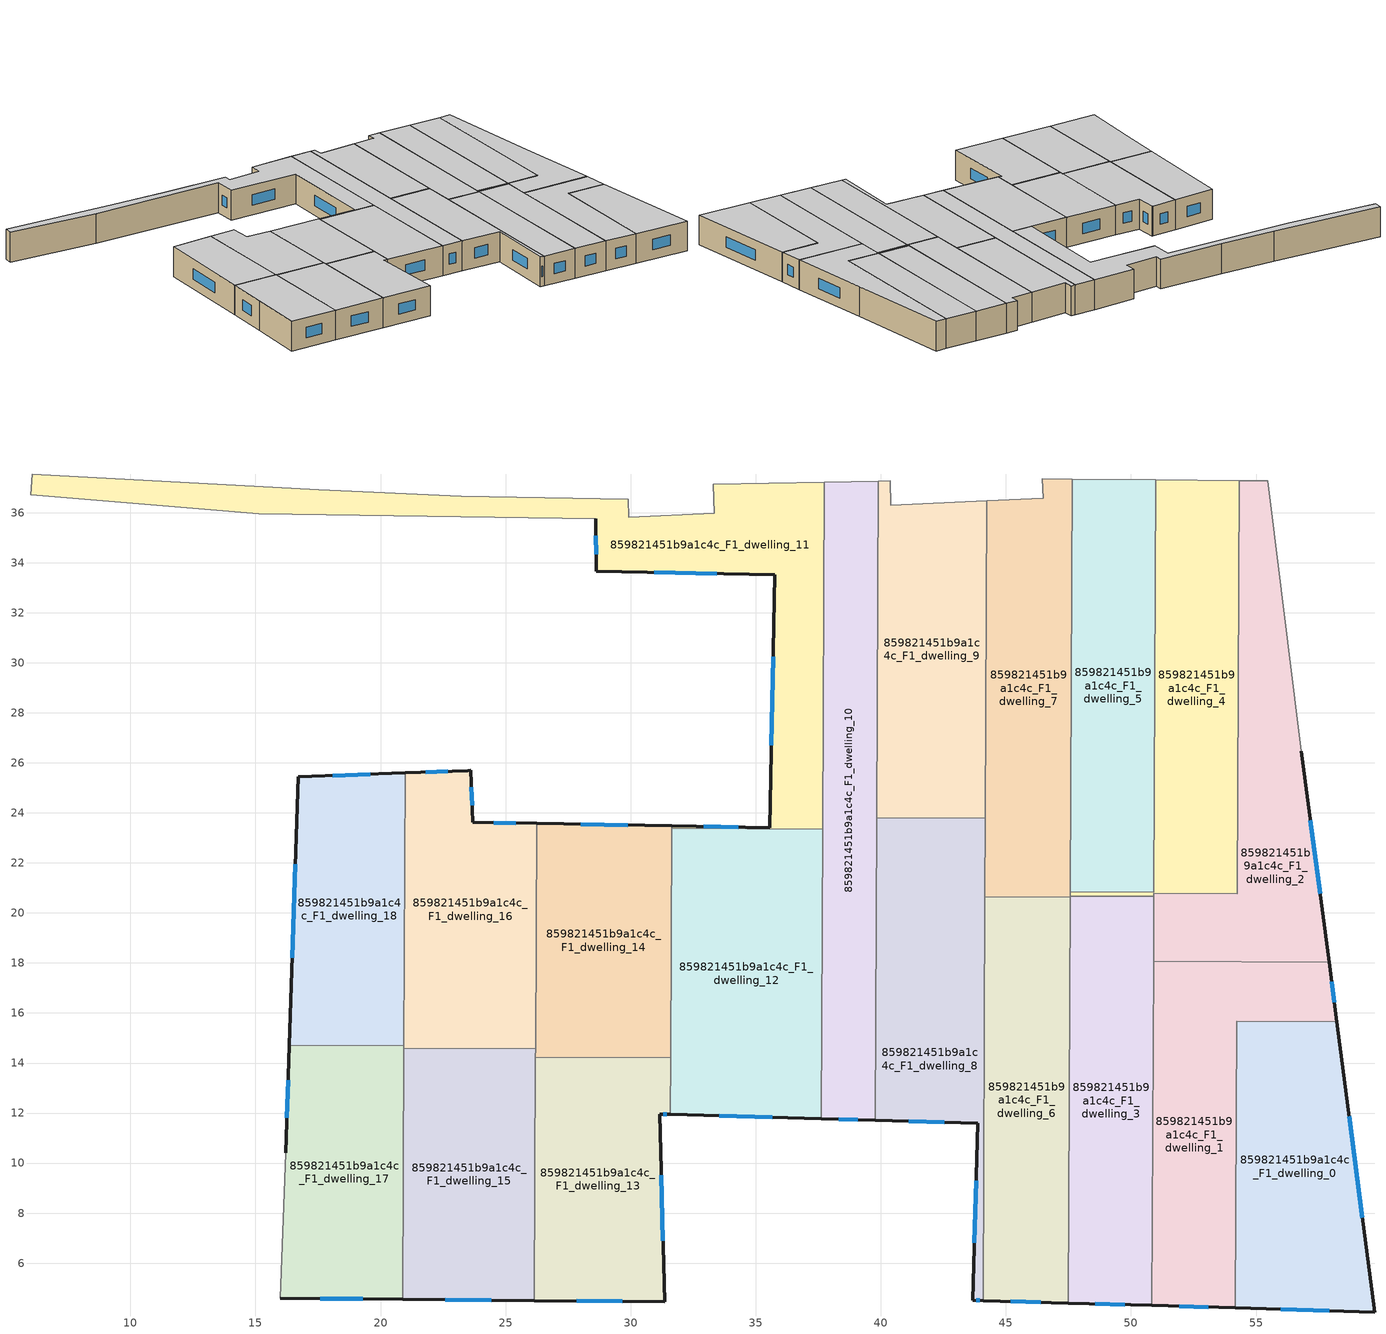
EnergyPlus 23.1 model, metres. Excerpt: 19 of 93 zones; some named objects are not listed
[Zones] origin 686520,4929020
859821451b9a1c4c_F1_dwelling_0
 floor to 859821451b9a1c4c_F0_dwelling_0 (EU_floor_Construction): 58.23,15.65 59.74,4.05 54.17,4.21 54.23,15.67 z3
 wall outside (EU_wall_Construction): 54.17,4.21 59.74,4.05 58.23,15.65 z3:6
 wall to 859821451b9a1c4c_F1_dwelling_1 (EU_wall_Construction): 58.23,15.65 54.23,15.67 54.17,4.21 z3:6
 window (EU_Window_Construction): 59.25,7.82 58.72,11.88 / 55.99,4.16 57.93,4.1 z3.98:5.02
 ceiling to 859821451b9a1c4c_F2_dwelling_0 (EU_floor_Construction): 59.74,4.05 58.23,15.65 54.23,15.67 54.17,4.21 z6
859821451b9a1c4c_F1_dwelling_1
 floor to 859821451b9a1c4c_F0_dwelling_1 (EU_floor_Construction): 57.92,18.03 58.23,15.65 54.23,15.67 54.17,4.21 50.84,4.31 50.9,18.06 z3
 wall outside (EU_wall_Construction): 50.84,4.31 54.17,4.21 / 58.23,15.65 57.92,18.03 z3:6
 wall to 859821451b9a1c4c_F1_dwelling_2 (EU_wall_Construction): 57.92,18.03 50.9,18.06 z3:6
 wall to 859821451b9a1c4c_F1_dwelling_3 (EU_wall_Construction): 50.9,18.06 50.84,4.31 z3:6
 window (EU_Window_Construction): 51.92,4.28 53.09,4.24 / 58.13,16.42 58.02,17.25 z3.98:5.02
 ceiling to 859821451b9a1c4c_F2_dwelling_1 (EU_floor_Construction): 54.17,4.21 54.23,15.67 58.23,15.65 57.92,18.03 50.9,18.06 50.84,4.31 z6
859821451b9a1c4c_F1_dwelling_10
 floor to 859821451b9a1c4c_F0_dwelling_10 (EU_floor_Construction): 39.9,37.26 39.78,11.71 37.62,11.77 37.74,37.22 z3
 wall outside (EU_wall_Construction): 37.62,11.77 39.78,11.71 z3:6
 wall adiabatic (EU_wall_Construction): 39.9,37.26 37.74,37.22 z3:6
 wall to 859821451b9a1c4c_F1_dwelling_9 (EU_wall_Construction): 39.84,23.81 39.9,37.26 z3:6
 wall to 859821451b9a1c4c_F1_dwelling_11 (EU_wall_Construction): 37.74,37.22 37.67,23.35 z3:6
 wall to 859821451b9a1c4c_F1_dwelling_12 (EU_wall_Construction): 37.67,23.35 37.62,11.77 z3:6
 wall to 859821451b9a1c4c_F1_dwelling_8 (EU_wall_Construction): 39.78,11.71 39.84,23.81 z3:6
 window (EU_Window_Construction): 38.32,11.75 39.07,11.73 z3.98:5.02
 ceiling to 859821451b9a1c4c_F2_dwelling_10 (EU_floor_Construction): 39.78,11.71 39.9,37.26 37.74,37.22 37.62,11.77 z6
859821451b9a1c4c_F1_dwelling_11
 floor to 859821451b9a1c4c_F0_dwelling_11 (EU_floor_Construction): 37.74,37.22 37.67,23.35 31.64,23.38 31.64,23.48 35.57,23.41 35.76,33.53 28.63,33.66 28.6,35.77 15.13,35.97 6.02,36.73 6.08,37.55 17.53,36.93 23.24,36.66 29.9,36.54 29.92,35.83 33.34,35.99 33.3,37.13 z3
 wall outside (EU_wall_Construction): 28.6,35.77 28.63,33.66 35.76,33.53 35.57,23.41 31.64,23.48 z3:6
 wall adiabatic (EU_wall_Construction): 37.74,37.22 33.3,37.13 33.34,35.99 29.92,35.83 29.9,36.54 23.24,36.66 17.53,36.93 6.08,37.55 6.02,36.73 15.13,35.97 28.6,35.77 z3:6
 wall to 859821451b9a1c4c_F1_dwelling_12 (EU_wall_Construction): 31.64,23.38 37.67,23.35 z3:6
 wall to 859821451b9a1c4c_F1_dwelling_14 (EU_wall_Construction): 31.64,23.48 31.64,23.38 z3:6
 window (EU_Window_Construction): 34.29,23.43 32.92,23.46 / 35.69,30.24 35.63,26.7 / 30.94,33.61 33.44,33.57 / 28.61,35.08 28.62,34.34 z3.98:5.02
 ceiling to 859821451b9a1c4c_F2_dwelling_11 (EU_floor_Construction): 37.67,23.35 37.74,37.22 33.3,37.13 33.34,35.99 29.92,35.83 29.9,36.54 23.24,36.66 17.53,36.93 6.08,37.55 6.02,36.73 15.13,35.97 28.6,35.77 28.63,33.66 35.76,33.53 35.57,23.41 31.64,23.48 31.64,23.38 z6
859821451b9a1c4c_F1_dwelling_12
 floor to 859821451b9a1c4c_F0_dwelling_12 (EU_floor_Construction): 37.67,23.35 37.62,11.77 31.59,11.94 31.64,23.38 z3
 wall outside (EU_wall_Construction): 31.59,11.94 37.62,11.77 z3:6
 wall to 859821451b9a1c4c_F1_dwelling_14 (EU_wall_Construction): 31.64,23.38 31.6,14.21 z3:6
 wall to 859821451b9a1c4c_F1_dwelling_13 (EU_wall_Construction): 31.6,14.21 31.59,11.94 z3:6
 window (EU_Window_Construction): 33.55,11.89 35.66,11.83 z3.98:5.02
 ceiling to 859821451b9a1c4c_F2_dwelling_12 (EU_floor_Construction): 37.62,11.77 37.67,23.35 31.64,23.38 31.59,11.94 z6
859821451b9a1c4c_F1_dwelling_13
 floor to 859821451b9a1c4c_F0_dwelling_13 (EU_floor_Construction): 31.6,14.21 31.59,11.94 31.16,11.96 31.36,4.46 26.15,4.5 26.19,14.24 z3
 wall outside (EU_wall_Construction): 26.15,4.5 31.36,4.46 31.16,11.96 31.59,11.94 z3:6
 wall to 859821451b9a1c4c_F1_dwelling_14 (EU_wall_Construction): 31.6,14.21 26.19,14.24 z3:6
 wall to 859821451b9a1c4c_F1_dwelling_15 (EU_wall_Construction): 26.19,14.24 26.15,4.5 z3:6
 window (EU_Window_Construction): 31.29,6.9 31.22,9.52 / 27.84,4.49 29.66,4.47 / 31.3,11.95 31.45,11.95 z3.98:5.02
 ceiling to 859821451b9a1c4c_F2_dwelling_13 (EU_floor_Construction): 31.36,4.46 31.16,11.96 31.59,11.94 31.6,14.21 26.19,14.24 26.15,4.5 z6
859821451b9a1c4c_F1_dwelling_14
 floor to 859821451b9a1c4c_F0_dwelling_14 (EU_floor_Construction): 31.64,23.48 31.6,14.21 26.19,14.24 26.24,23.58 z3
 wall outside (EU_wall_Construction): 31.64,23.48 26.24,23.58 z3:6
 wall to 859821451b9a1c4c_F1_dwelling_16 (EU_wall_Construction): 26.24,23.58 26.2,14.57 z3:6
 wall to 859821451b9a1c4c_F1_dwelling_15 (EU_wall_Construction): 26.2,14.57 26.19,14.24 z3:6
 window (EU_Window_Construction): 29.89,23.51 28,23.55 z3.98:5.02
 ceiling to 859821451b9a1c4c_F2_dwelling_14 (EU_floor_Construction): 31.6,14.21 31.64,23.48 26.24,23.58 26.19,14.24 z6
859821451b9a1c4c_F1_dwelling_15
 floor to 859821451b9a1c4c_F0_dwelling_15 (EU_floor_Construction): 26.2,14.57 26.15,4.5 20.88,4.55 20.93,14.6 z3
 wall outside (EU_wall_Construction): 20.88,4.55 26.15,4.5 z3:6
 wall to 859821451b9a1c4c_F1_dwelling_16 (EU_wall_Construction): 26.2,14.57 20.93,14.6 z3:6
 wall to 859821451b9a1c4c_F1_dwelling_17 (EU_wall_Construction): 20.93,14.6 20.88,4.55 z3:6
 window (EU_Window_Construction): 22.59,4.54 24.43,4.52 z3.98:5.02
 ceiling to 859821451b9a1c4c_F2_dwelling_15 (EU_floor_Construction): 26.15,4.5 26.2,14.57 20.93,14.6 20.88,4.55 z6
859821451b9a1c4c_F1_dwelling_16
 floor to 859821451b9a1c4c_F0_dwelling_16 (EU_floor_Construction): 26.24,23.58 26.2,14.57 20.93,14.6 20.98,25.6 23.49,25.69 23.61,25.7 23.69,23.63 z3
 wall outside (EU_wall_Construction): 26.24,23.58 23.69,23.63 23.61,25.7 23.49,25.69 20.98,25.6 z3:6
 wall to 859821451b9a1c4c_F1_dwelling_18 (EU_wall_Construction): 20.98,25.6 20.93,14.69 z3:6
 wall to 859821451b9a1c4c_F1_dwelling_17 (EU_wall_Construction): 20.93,14.69 20.93,14.6 z3:6
 window (EU_Window_Construction): 23.66,24.3 23.63,25.02 / 25.41,23.6 24.52,23.61 / 22.68,25.66 21.8,25.63 z3.98:5.02
 ceiling to 859821451b9a1c4c_F2_dwelling_16 (EU_floor_Construction): 26.2,14.57 26.24,23.58 23.69,23.63 23.61,25.7 23.49,25.69 20.98,25.6 20.93,14.6 z6
859821451b9a1c4c_F1_dwelling_17
 floor to 859821451b9a1c4c_F0_dwelling_17 (EU_floor_Construction): 20.93,14.69 20.88,4.55 16,4.6 16.21,10.42 16.35,14.71 z3
 wall outside (EU_wall_Construction): 16.35,14.71 16.21,10.42 / 16,4.6 20.88,4.55 z3:6
 wall adiabatic (EU_wall_Construction): 16.21,10.42 16,4.6 z3:6
 wall to 859821451b9a1c4c_F1_dwelling_18 (EU_wall_Construction): 20.93,14.69 16.35,14.71 z3:6
 window (EU_Window_Construction): 16.3,13.32 16.25,11.81 / 17.58,4.58 19.29,4.57 z3.98:5.02
 ceiling to 859821451b9a1c4c_F2_dwelling_17 (EU_floor_Construction): 20.88,4.55 20.93,14.69 16.35,14.71 16.21,10.42 16,4.6 z6
859821451b9a1c4c_F1_dwelling_18
 floor to 859821451b9a1c4c_F0_dwelling_18 (EU_floor_Construction): 20.98,25.6 20.93,14.69 16.35,14.71 16.71,25.44 z3
 wall outside (EU_wall_Construction): 20.98,25.6 16.71,25.44 16.35,14.71 z3:6
 window (EU_Window_Construction): 16.59,21.95 16.47,18.2 / 19.59,25.55 18.1,25.49 z3.98:5.02
 ceiling to 859821451b9a1c4c_F2_dwelling_18 (EU_floor_Construction): 20.93,14.69 20.98,25.6 16.71,25.44 16.35,14.71 z6
859821451b9a1c4c_F1_dwelling_2
 floor to 859821451b9a1c4c_F0_dwelling_2 (EU_floor_Construction): 55.47,37.27 56.82,26.46 57.92,18.03 50.9,18.06 50.92,20.79 54.25,20.77 54.33,37.28 z3
 wall outside (EU_wall_Construction): 57.92,18.03 56.82,26.46 z3:6
 wall to 859821451b9a1c4c_F1_dwelling_4 (EU_wall_Construction): 54.33,37.28 54.25,20.84 54.25,20.79 54.25,20.77 50.92,20.79 50.92,20.66 z3:6
 wall adiabatic (EU_wall_Construction): 56.82,26.46 55.47,37.27 54.33,37.28 z3:6
 wall to 859821451b9a1c4c_F1_dwelling_3 (EU_wall_Construction): 50.92,20.66 50.9,18.06 z3:6
 window (EU_Window_Construction): 57.56,20.77 57.17,23.72 z3.98:5.02
 ceiling to 859821451b9a1c4c_F2_dwelling_2 (EU_floor_Construction): 57.92,18.03 56.82,26.46 55.47,37.27 54.33,37.28 54.25,20.77 50.92,20.79 50.9,18.06 z6
859821451b9a1c4c_F1_dwelling_3
 floor to 859821451b9a1c4c_F0_dwelling_3 (EU_floor_Construction): 50.92,20.66 50.84,4.31 47.49,4.41 47.57,20.67 z3
 wall outside (EU_wall_Construction): 47.49,4.41 50.84,4.31 z3:6
 wall to 859821451b9a1c4c_F1_dwelling_4 (EU_wall_Construction): 50.92,20.66 47.57,20.67 z3:6
 wall to 859821451b9a1c4c_F1_dwelling_6 (EU_wall_Construction): 47.57,20.63 47.49,4.41 z3:6
 wall to 859821451b9a1c4c_F1_dwelling_7 (EU_wall_Construction): 47.57,20.67 47.57,20.63 z3:6
 window (EU_Window_Construction): 48.58,4.37 49.75,4.34 z3.98:5.02
 ceiling to 859821451b9a1c4c_F2_dwelling_3 (EU_floor_Construction): 50.84,4.31 50.92,20.66 47.57,20.67 47.49,4.41 z6
859821451b9a1c4c_F1_dwelling_4
 floor to 859821451b9a1c4c_F0_dwelling_4 (EU_floor_Construction): 54.33,37.28 54.26,20.84 54.25,20.79 54.25,20.77 50.92,20.79 50.92,20.66 47.57,20.67 47.57,20.85 50.92,20.83 50.92,20.86 51,37.31 z3
 wall to 859821451b9a1c4c_F1_dwelling_5 (EU_wall_Construction): 51,37.31 50.92,20.86 50.92,20.83 47.57,20.85 z3:6
 wall adiabatic (EU_wall_Construction): 54.33,37.28 51,37.31 z3:6
 wall to 859821451b9a1c4c_F1_dwelling_7 (EU_wall_Construction): 47.57,20.85 47.57,20.67 z3:6
 ceiling to 859821451b9a1c4c_F2_dwelling_4 (EU_floor_Construction): 54.25,20.77 54.25,20.79 54.26,20.84 54.33,37.28 51,37.31 50.92,20.86 50.92,20.83 47.57,20.85 47.57,20.67 50.92,20.66 50.92,20.79 z6
859821451b9a1c4c_F1_dwelling_5
 floor to 859821451b9a1c4c_F0_dwelling_5 (EU_floor_Construction): 51,37.31 50.92,20.83 47.57,20.85 47.65,37.34 z3
 wall adiabatic (EU_wall_Construction): 51,37.31 47.65,37.34 z3:6
 wall to 859821451b9a1c4c_F1_dwelling_7 (EU_wall_Construction): 47.65,37.34 47.57,20.85 z3:6
 ceiling to 859821451b9a1c4c_F2_dwelling_5 (EU_floor_Construction): 50.92,20.83 51,37.31 47.65,37.34 47.57,20.85 z6
859821451b9a1c4c_F1_dwelling_6
 floor to 859821451b9a1c4c_F0_dwelling_6 (EU_floor_Construction): 47.57,20.63 47.49,4.41 44.08,4.5 44.16,20.64 z3
 wall outside (EU_wall_Construction): 44.08,4.5 47.49,4.41 z3:6
 wall to 859821451b9a1c4c_F1_dwelling_8 (EU_wall_Construction): 44.16,20.64 44.08,4.5 z3:6
 wall to 859821451b9a1c4c_F1_dwelling_7 (EU_wall_Construction): 47.57,20.63 44.16,20.64 z3:6
 window (EU_Window_Construction): 45.19,4.47 46.38,4.44 z3.98:5.02
 ceiling to 859821451b9a1c4c_F2_dwelling_6 (EU_floor_Construction): 47.49,4.41 47.57,20.63 44.16,20.64 44.08,4.5 z6
859821451b9a1c4c_F1_dwelling_7
 floor to 859821451b9a1c4c_F0_dwelling_7 (EU_floor_Construction): 47.65,37.34 47.57,20.63 44.16,20.64 44.24,36.48 46.5,36.59 46.46,37.35 z3
 wall adiabatic (EU_wall_Construction): 47.65,37.34 46.46,37.35 46.5,36.59 44.24,36.48 z3:6
 wall to 859821451b9a1c4c_F1_dwelling_9 (EU_wall_Construction): 44.24,36.48 44.18,23.79 z3:6
 wall to 859821451b9a1c4c_F1_dwelling_8 (EU_wall_Construction): 44.18,23.79 44.16,20.64 z3:6
 ceiling to 859821451b9a1c4c_F2_dwelling_7 (EU_floor_Construction): 47.57,20.63 47.65,37.34 46.46,37.35 46.5,36.59 44.24,36.48 44.16,20.64 z6
859821451b9a1c4c_F1_dwelling_8
 floor to 859821451b9a1c4c_F0_dwelling_8 (EU_floor_Construction): 44.18,23.79 44.08,4.5 43.68,4.52 43.88,11.59 39.78,11.71 39.84,23.81 z3
 wall outside (EU_wall_Construction): 39.78,11.71 43.88,11.59 43.68,4.52 44.08,4.5 z3:6
 wall to 859821451b9a1c4c_F1_dwelling_9 (EU_wall_Construction): 44.18,23.79 39.84,23.81 z3:6
 window (EU_Window_Construction): 43.81,4.51 43.95,4.51 / 43.81,9.29 43.74,6.82 / 41.11,11.67 42.54,11.63 z3.98:5.02
 ceiling to 859821451b9a1c4c_F2_dwelling_8 (EU_floor_Construction): 44.08,4.5 44.18,23.79 39.84,23.81 39.78,11.71 43.88,11.59 43.68,4.52 z6
859821451b9a1c4c_F1_dwelling_9
 floor to 859821451b9a1c4c_F0_dwelling_9 (EU_floor_Construction): 44.24,36.48 44.18,23.79 39.84,23.81 39.9,37.26 40.37,37.27 40.41,36.31 z3
 wall adiabatic (EU_wall_Construction): 44.24,36.48 40.41,36.31 40.37,37.27 39.9,37.26 z3:6
 ceiling to 859821451b9a1c4c_F2_dwelling_9 (EU_floor_Construction): 44.18,23.79 44.24,36.48 40.41,36.31 40.37,37.27 39.9,37.26 39.84,23.81 z6
[Building]
EU S2 Campaign: North Axis=0; Terrain=City; Solar Distribution=FullExterior
[Site:Location]
Bologna: Latitude=44.5; Longitude=11.25; Time Zone=1; Elevation=37
[SizingPeriod:WeatherFileDays]
AnnualSizingPeriod: Begin Month=1; Begin Day of Month=1; End Month=12; End Day of Month=31; Day of Week for Start Day=Monday; Use Weather File Daylight Saving Period=No; Use Weather File Rain and Snow Indicators=No
[MATERIAL]
EU_InternalMass_Material: Roughness=MediumRough; Thickness=0.1; Conductivity=1; Density=1800; Specific Heat=900; Thermal Absorptance=0.9; Solar Absorptance=0.7; Visible Absorptance=0.7
[MATERIAL:NOMASS] Roughness=MediumRough; Thermal Absorptance=0.9; Solar Absorptance=0.7; Visible Absorptance=0.7
Name | Thermal Resistance
EU_wall_NoMass | 0.905828
EU_floor_NoMass | 0.67114
[WINDOWMATERIAL:SIMPLEGLAZINGSYSTEM]
EU_Window_SimpleGlazing: UFactor=4.52486; Solar Heat Gain Coefficient=0.85; Visible Transmittance=0.85
[CONSTRUCTION]
EU_wall_Construction: EU_wall_NoMass
EU_floor_Construction: EU_floor_NoMass
EU_Window_Construction: EU_Window_SimpleGlazing
EU_InternalMass_Construction: EU_InternalMass_Material
[ZONE] Type=1; Multiplier=1; Ceiling Height=autocalculate; Floor Area=autocalculate; Part of Total Floor Area=Yes
Name | Volume
859821451b9a1c4c_F1_dwelling_0 | 165.388
859821451b9a1c4c_F1_dwelling_1 | 165.373
859821451b9a1c4c_F1_dwelling_10 | 165.398
859821451b9a1c4c_F1_dwelling_11 | 208.104
859821451b9a1c4c_F1_dwelling_12 | 208.091
859821451b9a1c4c_F1_dwelling_13 | 150.912
859821451b9a1c4c_F1_dwelling_14 | 150.915
859821451b9a1c4c_F1_dwelling_15; 859821451b9a1c4c_F1_dwelling_16 | 158.894
859821451b9a1c4c_F1_dwelling_17 | 143.657
859821451b9a1c4c_F1_dwelling_18 | 143.644
859821451b9a1c4c_F1_dwelling_2 | 165.371
859821451b9a1c4c_F1_dwelling_3 | 163.69
859821451b9a1c4c_F1_dwelling_4 | 167.109
859821451b9a1c4c_F1_dwelling_5 | 165.433
859821451b9a1c4c_F1_dwelling_6 | 165.386
859821451b9a1c4c_F1_dwelling_7 | 165.385
859821451b9a1c4c_F1_dwelling_8 | 165.344
859821451b9a1c4c_F1_dwelling_9 | 165.352
[INTERNALMASS] Construction=EU_InternalMass_Construction
Name | Zone or ZoneList | Surface Area
859821451b9a1c4c_F1_dwelling_0_EU_InternalMass | 859821451b9a1c4c_F1_dwelling_0 | 55.13
859821451b9a1c4c_F1_dwelling_1_EU_InternalMass | 859821451b9a1c4c_F1_dwelling_1 | 55.1241
859821451b9a1c4c_F1_dwelling_2_EU_InternalMass | 859821451b9a1c4c_F1_dwelling_2 | 55.1259
859821451b9a1c4c_F1_dwelling_3_EU_InternalMass | 859821451b9a1c4c_F1_dwelling_3 | 54.564
859821451b9a1c4c_F1_dwelling_4_EU_InternalMass | 859821451b9a1c4c_F1_dwelling_4 | 55.7047
859821451b9a1c4c_F1_dwelling_5_EU_InternalMass | 859821451b9a1c4c_F1_dwelling_5 | 55.1441
859821451b9a1c4c_F1_dwelling_6_EU_InternalMass | 859821451b9a1c4c_F1_dwelling_6 | 55.1273
859821451b9a1c4c_F1_dwelling_7_EU_InternalMass | 859821451b9a1c4c_F1_dwelling_7 | 55.1279
859821451b9a1c4c_F1_dwelling_8_EU_InternalMass | 859821451b9a1c4c_F1_dwelling_8 | 55.1135
859821451b9a1c4c_F1_dwelling_9_EU_InternalMass | 859821451b9a1c4c_F1_dwelling_9 | 55.1188
859821451b9a1c4c_F1_dwelling_10_EU_InternalMass | 859821451b9a1c4c_F1_dwelling_10 | 55.1325
859821451b9a1c4c_F1_dwelling_11_EU_InternalMass | 859821451b9a1c4c_F1_dwelling_11 | 69.3704
859821451b9a1c4c_F1_dwelling_12_EU_InternalMass | 859821451b9a1c4c_F1_dwelling_12 | 69.3626
859821451b9a1c4c_F1_dwelling_13_EU_InternalMass | 859821451b9a1c4c_F1_dwelling_13 | 50.3023
859821451b9a1c4c_F1_dwelling_14_EU_InternalMass | 859821451b9a1c4c_F1_dwelling_14 | 50.304
859821451b9a1c4c_F1_dwelling_15_EU_InternalMass | 859821451b9a1c4c_F1_dwelling_15 | 52.9618
859821451b9a1c4c_F1_dwelling_16_EU_InternalMass | 859821451b9a1c4c_F1_dwelling_16 | 52.9648
859821451b9a1c4c_F1_dwelling_17_EU_InternalMass | 859821451b9a1c4c_F1_dwelling_17 | 47.8863
859821451b9a1c4c_F1_dwelling_18_EU_InternalMass | 859821451b9a1c4c_F1_dwelling_18 | 47.8806
[OTHEREQUIPMENT] Fuel Type=Electricity; Design Level Calculation Method=Watts/Area; Power per Zone Floor Area=1; Fraction Latent=0; Fraction Radiant=0; Fraction Lost=0; Carbon Dioxide Generation Rate=0; EndUse Subcategory=EU_Step8_InternalGains
Name | Zone or ZoneList or Space or SpaceList | Schedule
EU_Step8_InternalGain_859821451b9a1c4c_F1_dwelling_0_f000 | 859821451b9a1c4c_F1_dwelling_0 | EU_Step8_GainSchedule_859821451b9a1c4c_F1_dwelling_0_f000
EU_Step8_InternalGain_859821451b9a1c4c_F1_dwelling_1_f000 | 859821451b9a1c4c_F1_dwelling_1 | EU_Step8_GainSchedule_859821451b9a1c4c_F1_dwelling_1_f000
EU_Step8_InternalGain_859821451b9a1c4c_F1_dwelling_2_f000 | 859821451b9a1c4c_F1_dwelling_2 | EU_Step8_GainSchedule_859821451b9a1c4c_F1_dwelling_2_f000
EU_Step8_InternalGain_859821451b9a1c4c_F1_dwelling_3_f000 | 859821451b9a1c4c_F1_dwelling_3 | EU_Step8_GainSchedule_859821451b9a1c4c_F1_dwelling_3_f000
EU_Step8_InternalGain_859821451b9a1c4c_F1_dwelling_4_f000 | 859821451b9a1c4c_F1_dwelling_4 | EU_Step8_GainSchedule_859821451b9a1c4c_F1_dwelling_4_f000
EU_Step8_InternalGain_859821451b9a1c4c_F1_dwelling_5_f000 | 859821451b9a1c4c_F1_dwelling_5 | EU_Step8_GainSchedule_859821451b9a1c4c_F1_dwelling_5_f000
EU_Step8_InternalGain_859821451b9a1c4c_F1_dwelling_6_f000 | 859821451b9a1c4c_F1_dwelling_6 | EU_Step8_GainSchedule_859821451b9a1c4c_F1_dwelling_6_f000
EU_Step8_InternalGain_859821451b9a1c4c_F1_dwelling_7_f000 | 859821451b9a1c4c_F1_dwelling_7 | EU_Step8_GainSchedule_859821451b9a1c4c_F1_dwelling_7_f000
EU_Step8_InternalGain_859821451b9a1c4c_F1_dwelling_8_f000 | 859821451b9a1c4c_F1_dwelling_8 | EU_Step8_GainSchedule_859821451b9a1c4c_F1_dwelling_8_f000
EU_Step8_InternalGain_859821451b9a1c4c_F1_dwelling_9_f000 | 859821451b9a1c4c_F1_dwelling_9 | EU_Step8_GainSchedule_859821451b9a1c4c_F1_dwelling_9_f000
EU_Step8_InternalGain_859821451b9a1c4c_F1_dwelling_10_f000 | 859821451b9a1c4c_F1_dwelling_10 | EU_Step8_GainSchedule_859821451b9a1c4c_F1_dwelling_10_f000
EU_Step8_InternalGain_859821451b9a1c4c_F1_dwelling_11_f000 | 859821451b9a1c4c_F1_dwelling_11 | EU_Step8_GainSchedule_859821451b9a1c4c_F1_dwelling_11_f000
EU_Step8_InternalGain_859821451b9a1c4c_F1_dwelling_12_f000 | 859821451b9a1c4c_F1_dwelling_12 | EU_Step8_GainSchedule_859821451b9a1c4c_F1_dwelling_12_f000
EU_Step8_InternalGain_859821451b9a1c4c_F1_dwelling_13_f000 | 859821451b9a1c4c_F1_dwelling_13 | EU_Step8_GainSchedule_859821451b9a1c4c_F1_dwelling_13_f000
EU_Step8_InternalGain_859821451b9a1c4c_F1_dwelling_14_f000 | 859821451b9a1c4c_F1_dwelling_14 | EU_Step8_GainSchedule_859821451b9a1c4c_F1_dwelling_14_f000
EU_Step8_InternalGain_859821451b9a1c4c_F1_dwelling_15_f000 | 859821451b9a1c4c_F1_dwelling_15 | EU_Step8_GainSchedule_859821451b9a1c4c_F1_dwelling_15_f000
EU_Step8_InternalGain_859821451b9a1c4c_F1_dwelling_16_f000 | 859821451b9a1c4c_F1_dwelling_16 | EU_Step8_GainSchedule_859821451b9a1c4c_F1_dwelling_16_f000
EU_Step8_InternalGain_859821451b9a1c4c_F1_dwelling_17_f000 | 859821451b9a1c4c_F1_dwelling_17 | EU_Step8_GainSchedule_859821451b9a1c4c_F1_dwelling_17_f000
EU_Step8_InternalGain_859821451b9a1c4c_F1_dwelling_18_f000 | 859821451b9a1c4c_F1_dwelling_18 | EU_Step8_GainSchedule_859821451b9a1c4c_F1_dwelling_18_f000
[ZONEVENTILATION:DESIGNFLOWRATE] Schedule=EU_AlwaysOn; Design Flow Rate Calculation Method=AirChanges/Hour; Air Changes per Hour=0.73129; Ventilation Type=Natural; Fan Pressure Rise=0; Fan Total Efficiency=1; Constant Term Coefficient=1; Temperature Term Coefficient=0; Velocity Term Coefficient=0; Velocity Squared Term Coefficient=0; Minimum Indoor Temperature=-100; Maximum Indoor Temperature=100; Delta Temperature=-100; Minimum Outdoor Temperature=-100; Maximum Outdoor Temperature=100; Maximum Wind Speed=40
Name | Zone or ZoneList or Space or SpaceList
EU_ConstantAir_859821451b9a1c4c_F1_dwelling_0 | 859821451b9a1c4c_F1_dwelling_0
EU_ConstantAir_859821451b9a1c4c_F1_dwelling_1 | 859821451b9a1c4c_F1_dwelling_1
EU_ConstantAir_859821451b9a1c4c_F1_dwelling_2 | 859821451b9a1c4c_F1_dwelling_2
EU_ConstantAir_859821451b9a1c4c_F1_dwelling_3 | 859821451b9a1c4c_F1_dwelling_3
EU_ConstantAir_859821451b9a1c4c_F1_dwelling_4 | 859821451b9a1c4c_F1_dwelling_4
EU_ConstantAir_859821451b9a1c4c_F1_dwelling_5 | 859821451b9a1c4c_F1_dwelling_5
EU_ConstantAir_859821451b9a1c4c_F1_dwelling_6 | 859821451b9a1c4c_F1_dwelling_6
EU_ConstantAir_859821451b9a1c4c_F1_dwelling_7 | 859821451b9a1c4c_F1_dwelling_7
EU_ConstantAir_859821451b9a1c4c_F1_dwelling_8 | 859821451b9a1c4c_F1_dwelling_8
EU_ConstantAir_859821451b9a1c4c_F1_dwelling_9 | 859821451b9a1c4c_F1_dwelling_9
EU_ConstantAir_859821451b9a1c4c_F1_dwelling_10 | 859821451b9a1c4c_F1_dwelling_10
EU_ConstantAir_859821451b9a1c4c_F1_dwelling_11 | 859821451b9a1c4c_F1_dwelling_11
EU_ConstantAir_859821451b9a1c4c_F1_dwelling_12 | 859821451b9a1c4c_F1_dwelling_12
EU_ConstantAir_859821451b9a1c4c_F1_dwelling_13 | 859821451b9a1c4c_F1_dwelling_13
EU_ConstantAir_859821451b9a1c4c_F1_dwelling_14 | 859821451b9a1c4c_F1_dwelling_14
EU_ConstantAir_859821451b9a1c4c_F1_dwelling_15 | 859821451b9a1c4c_F1_dwelling_15
EU_ConstantAir_859821451b9a1c4c_F1_dwelling_16 | 859821451b9a1c4c_F1_dwelling_16
EU_ConstantAir_859821451b9a1c4c_F1_dwelling_17 | 859821451b9a1c4c_F1_dwelling_17
EU_ConstantAir_859821451b9a1c4c_F1_dwelling_18 | 859821451b9a1c4c_F1_dwelling_18
[HVACTEMPLATE:ZONE:IDEALLOADSAIRSYSTEM] System Availability Schedule=EU_AlwaysOn; Maximum Heating Supply Air Temperature=50; Minimum Cooling Supply Air Temperature=13; Maximum Heating Supply Air Humidity Ratio=0.0156; Minimum Cooling Supply Air Humidity Ratio=0.0077; Heating Limit=NoLimit; Cooling Limit=NoLimit; Heating Availability Schedule=EU_AlwaysOn; Cooling Availability Schedule=EU_CoolingOff; Dehumidification Control Type=ConstantSensibleHeatRatio; Cooling Sensible Heat Ratio=0.7; Dehumidification Setpoint=60; Humidification Control Type=None; Humidification Setpoint=30; Outdoor Air Method=None; Outdoor Air Flow Rate per Person=0.00944; Outdoor Air Flow Rate per Zone Floor Area=0; Outdoor Air Flow Rate per Zone=0; Demand Controlled Ventilation Type=None; Outdoor Air Economizer Type=NoEconomizer; Heat Recovery Type=None; Sensible Heat Recovery Effectiveness=0.7; Latent Heat Recovery Effectiveness=0.65
Name | Template Thermostat
859821451b9a1c4c_F1_dwelling_0 | EU_HeatOnly_859821451b9a1c4c_F1_dwelling_0
859821451b9a1c4c_F1_dwelling_1 | EU_HeatOnly_859821451b9a1c4c_F1_dwelling_1
859821451b9a1c4c_F1_dwelling_2 | EU_HeatOnly_859821451b9a1c4c_F1_dwelling_2
859821451b9a1c4c_F1_dwelling_3 | EU_HeatOnly_859821451b9a1c4c_F1_dwelling_3
859821451b9a1c4c_F1_dwelling_4 | EU_HeatOnly_859821451b9a1c4c_F1_dwelling_4
859821451b9a1c4c_F1_dwelling_5 | EU_HeatOnly_859821451b9a1c4c_F1_dwelling_5
859821451b9a1c4c_F1_dwelling_6 | EU_HeatOnly_859821451b9a1c4c_F1_dwelling_6
859821451b9a1c4c_F1_dwelling_7 | EU_HeatOnly_859821451b9a1c4c_F1_dwelling_7
859821451b9a1c4c_F1_dwelling_8 | EU_HeatOnly_859821451b9a1c4c_F1_dwelling_8
859821451b9a1c4c_F1_dwelling_9 | EU_HeatOnly_859821451b9a1c4c_F1_dwelling_9
859821451b9a1c4c_F1_dwelling_10 | EU_HeatOnly_859821451b9a1c4c_F1_dwelling_10
859821451b9a1c4c_F1_dwelling_11 | EU_HeatOnly_859821451b9a1c4c_F1_dwelling_11
859821451b9a1c4c_F1_dwelling_12 | EU_HeatOnly_859821451b9a1c4c_F1_dwelling_12
859821451b9a1c4c_F1_dwelling_13 | EU_HeatOnly_859821451b9a1c4c_F1_dwelling_13
859821451b9a1c4c_F1_dwelling_14 | EU_HeatOnly_859821451b9a1c4c_F1_dwelling_14
859821451b9a1c4c_F1_dwelling_15 | EU_HeatOnly_859821451b9a1c4c_F1_dwelling_15
859821451b9a1c4c_F1_dwelling_16 | EU_HeatOnly_859821451b9a1c4c_F1_dwelling_16
859821451b9a1c4c_F1_dwelling_17 | EU_HeatOnly_859821451b9a1c4c_F1_dwelling_17
859821451b9a1c4c_F1_dwelling_18 | EU_HeatOnly_859821451b9a1c4c_F1_dwelling_18
[SIZING:ZONE] Zone Cooling Design Supply Air Temperature Input Method=SupplyAirTemperature; Zone Cooling Design Supply Air Temperature=13; Zone Heating Design Supply Air Temperature Input Method=SupplyAirTemperature; Zone Heating Design Supply Air Temperature=50; Zone Cooling Design Supply Air Humidity Ratio=0.008; Zone Heating Design Supply Air Humidity Ratio=0.008; Cooling Design Air Flow Method=DesignDay; Cooling Design Air Flow Rate=0; Cooling Minimum Air Flow per Zone Floor Area=0.000762; Cooling Minimum Air Flow=0; Cooling Minimum Air Flow Fraction=0.2; Heating Design Air Flow Method=DesignDay; Heating Design Air Flow Rate=0; Heating Maximum Air Flow per Zone Floor Area=0.002032; Heating Maximum Air Flow=0.141576; Heating Maximum Air Flow Fraction=0.3; Account for Dedicated Outdoor Air System=No; Dedicated Outdoor Air System Control Strategy=NeutralSupplyAir; Dedicated Outdoor Air Low Setpoint Temperature for Design=autosize; Dedicated Outdoor Air High Setpoint Temperature for Design=autosize; Zone Load Sizing Method=Sensible Load Only No Latent Load; Zone Latent Cooling Design Supply Air Humidity Ratio Input Method=HumidityRatioDifference; Zone Cooling Design Supply Air Humidity Ratio Difference=0.005; Zone Latent Heating Design Supply Air Humidity Ratio Input Method=HumidityRatioDifference; Zone Humidification Design Supply Air Humidity Ratio Difference=0.005
859821451b9a1c4c_F1_dwelling_0; 859821451b9a1c4c_F1_dwelling_1; 859821451b9a1c4c_F1_dwelling_2; 859821451b9a1c4c_F1_dwelling_3; 859821451b9a1c4c_F1_dwelling_4; 859821451b9a1c4c_F1_dwelling_5; 859821451b9a1c4c_F1_dwelling_6; 859821451b9a1c4c_F1_dwelling_7; 859821451b9a1c4c_F1_dwelling_8; 859821451b9a1c4c_F1_dwelling_9; 859821451b9a1c4c_F1_dwelling_10; 859821451b9a1c4c_F1_dwelling_11; 859821451b9a1c4c_F1_dwelling_12; 859821451b9a1c4c_F1_dwelling_13; 859821451b9a1c4c_F1_dwelling_14; 859821451b9a1c4c_F1_dwelling_15; 859821451b9a1c4c_F1_dwelling_16; 859821451b9a1c4c_F1_dwelling_17; 859821451b9a1c4c_F1_dwelling_18
[SCHEDULE:CONSTANT]
Name | Hourly Value
EU_AlwaysOn | 1
EU_CoolingOff | 0
[SCHEDULE:FILE] Column Number=1; Rows to Skip at Top=0; Number of Hours of Data=8760; Column Separator=Comma; Interpolate to Timestep=No; Minutes per Item=60; Adjust Schedule for Daylight Savings=Yes
Name | File
EU_Step8_GainSchedule_859821451b9a1c4c_F1_dwelling_0_f000 | ../../schedules/859821451b9a1c4c/859821451b9a1c4c_F1_dwelling_0_f000_gain.csv
EU_Step8_GainSchedule_859821451b9a1c4c_F1_dwelling_1_f000 | ../../schedules/859821451b9a1c4c/859821451b9a1c4c_F1_dwelling_1_f000_gain.csv
EU_Step8_GainSchedule_859821451b9a1c4c_F1_dwelling_2_f000 | ../../schedules/859821451b9a1c4c/859821451b9a1c4c_F1_dwelling_2_f000_gain.csv
EU_Step8_GainSchedule_859821451b9a1c4c_F1_dwelling_3_f000 | ../../schedules/859821451b9a1c4c/859821451b9a1c4c_F1_dwelling_3_f000_gain.csv
EU_Step8_GainSchedule_859821451b9a1c4c_F1_dwelling_4_f000 | ../../schedules/859821451b9a1c4c/859821451b9a1c4c_F1_dwelling_4_f000_gain.csv
EU_Step8_GainSchedule_859821451b9a1c4c_F1_dwelling_5_f000 | ../../schedules/859821451b9a1c4c/859821451b9a1c4c_F1_dwelling_5_f000_gain.csv
EU_Step8_GainSchedule_859821451b9a1c4c_F1_dwelling_6_f000 | ../../schedules/859821451b9a1c4c/859821451b9a1c4c_F1_dwelling_6_f000_gain.csv
EU_Step8_GainSchedule_859821451b9a1c4c_F1_dwelling_7_f000 | ../../schedules/859821451b9a1c4c/859821451b9a1c4c_F1_dwelling_7_f000_gain.csv
EU_Step8_GainSchedule_859821451b9a1c4c_F1_dwelling_8_f000 | ../../schedules/859821451b9a1c4c/859821451b9a1c4c_F1_dwelling_8_f000_gain.csv
EU_Step8_GainSchedule_859821451b9a1c4c_F1_dwelling_9_f000 | ../../schedules/859821451b9a1c4c/859821451b9a1c4c_F1_dwelling_9_f000_gain.csv
EU_Step8_GainSchedule_859821451b9a1c4c_F1_dwelling_10_f000 | ../../schedules/859821451b9a1c4c/859821451b9a1c4c_F1_dwelling_10_f000_gain.csv
EU_Step8_GainSchedule_859821451b9a1c4c_F1_dwelling_11_f000 | ../../schedules/859821451b9a1c4c/859821451b9a1c4c_F1_dwelling_11_f000_gain.csv
EU_Step8_GainSchedule_859821451b9a1c4c_F1_dwelling_12_f000 | ../../schedules/859821451b9a1c4c/859821451b9a1c4c_F1_dwelling_12_f000_gain.csv
EU_Step8_GainSchedule_859821451b9a1c4c_F1_dwelling_13_f000 | ../../schedules/859821451b9a1c4c/859821451b9a1c4c_F1_dwelling_13_f000_gain.csv
EU_Step8_GainSchedule_859821451b9a1c4c_F1_dwelling_14_f000 | ../../schedules/859821451b9a1c4c/859821451b9a1c4c_F1_dwelling_14_f000_gain.csv
EU_Step8_GainSchedule_859821451b9a1c4c_F1_dwelling_15_f000 | ../../schedules/859821451b9a1c4c/859821451b9a1c4c_F1_dwelling_15_f000_gain.csv
EU_Step8_GainSchedule_859821451b9a1c4c_F1_dwelling_16_f000 | ../../schedules/859821451b9a1c4c/859821451b9a1c4c_F1_dwelling_16_f000_gain.csv
EU_Step8_GainSchedule_859821451b9a1c4c_F1_dwelling_17_f000 | ../../schedules/859821451b9a1c4c/859821451b9a1c4c_F1_dwelling_17_f000_gain.csv
EU_Step8_GainSchedule_859821451b9a1c4c_F1_dwelling_18_f000 | ../../schedules/859821451b9a1c4c/859821451b9a1c4c_F1_dwelling_18_f000_gain.csv
